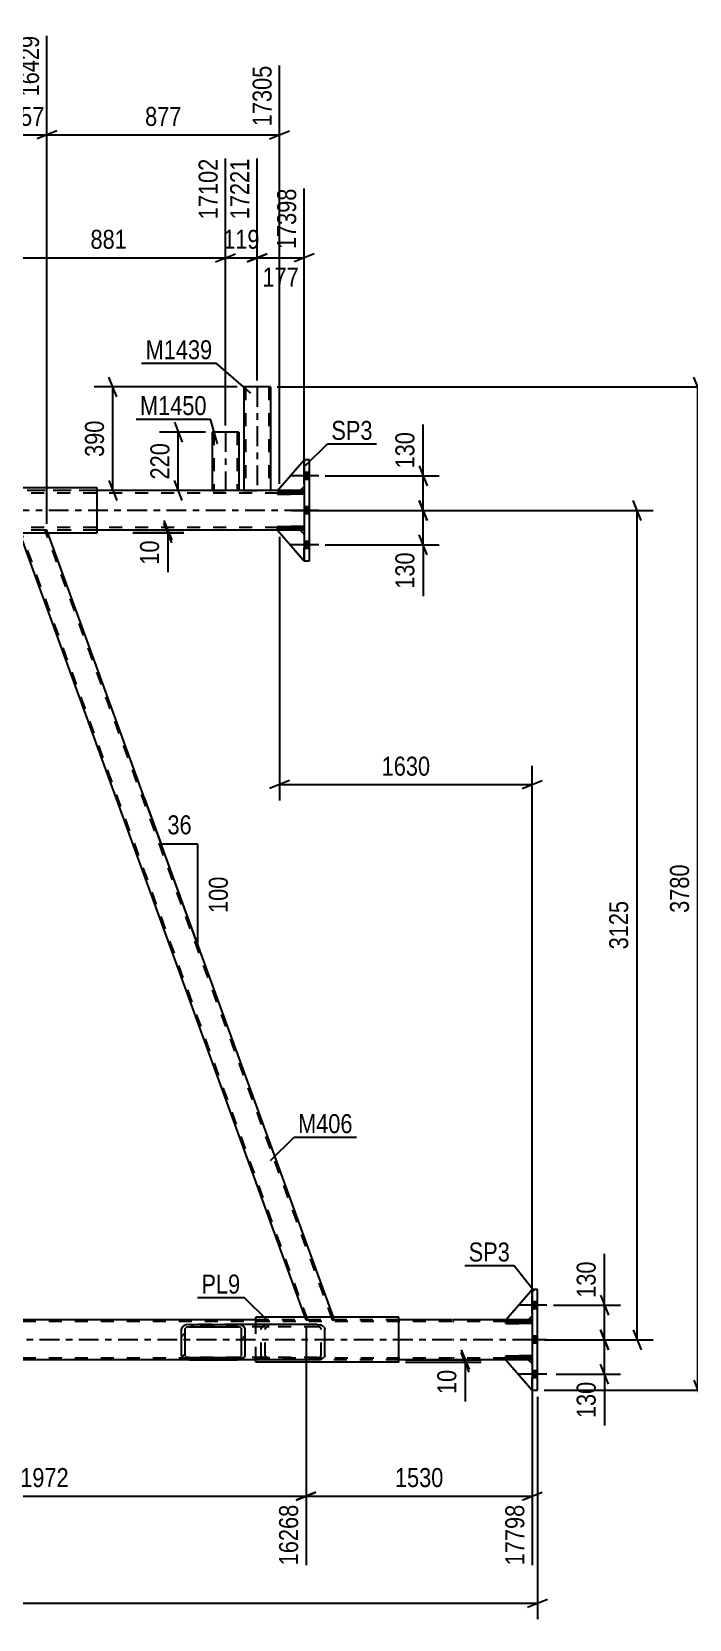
# Model space of a CAD drawing. Header units: millimetres. Extents: x -815 to 374, y -743 to 98.
# Drawn here: x -122.3 to -23.2, y -307.1 to -67.8 of the extents above; entities that cross this region are included whole.
import ezdxf

# ---------------------------------------------------------------- set-up
doc = ezdxf.new("R2010")
doc.units = ezdxf.units.MM
doc.linetypes.add('DXK_LINE_DOT2', pattern=[3.9198, 1.9599, -1.9599])
doc.linetypes.add('DXK_LINE_DOT3', pattern=[5.9187, 2.979, -0.9799, 0.9799, -0.9799])
doc.styles.add('Arial Narrow', font='ARIALN.TTF', dxfattribs={"height": 0.2})

# ---------------------------------------------------------------- blocks, each defined once
blk = doc.blocks.new('Part-232933173-7210 - 7159')
at = {"color": 7, "linetype": 'DXK_LINE_DOT2'}
for p, q in [((-46.87, -262.17), (-50.87, -262.17)), ((-50.87, -262.17), (-50.87, -262.49)), ((-50.87, -262.49), (-46.87, -262.49)), ((-47.47, -262.49), (-47.47, -262.17)), ((-46.87, -262.49), (-46.87, -262.17))]:
    blk.add_line(p, q, dxfattribs=at)
blk = doc.blocks.new('Part-232933173-7207 - 7159')
at = {"color": 2, "linetype": 'Continuous'}
for p, q in [((-50.87, -267.69), (-50.87, -267.37)), ((-50.87, -267.37), (-46.87, -267.37)), ((-46.87, -267.69), (-50.87, -267.69)), ((-46.87, -267.37), (-46.87, -267.69))]:
    blk.add_line(p, q, dxfattribs=at)
at = {"color": 7, "linetype": 'DXK_LINE_DOT2'}
blk.add_line((-47.47, -267.69), (-47.47, -267.37), dxfattribs=at)
blk = doc.blocks.new('Bolt-232933173-7173 - 7159')
at = {"linetype": 'Continuous'}
for points in [[(-46.07, -260.25), (-46.07, -259.21), (-46.87, -259.21), (-46.87, -260.25)], [(-46.07, -260.25), (-46.07, -259.21), (-46.87, -259.21), (-46.87, -260.25)], [(-46.07, -260.25), (-46.07, -259.21), (-46.87, -259.21), (-46.87, -260.25)], [(-46.07, -265.45), (-46.07, -264.41), (-46.87, -264.41), (-46.87, -265.45)], [(-46.07, -265.45), (-46.07, -264.41), (-46.87, -264.41), (-46.87, -265.45)], [(-46.07, -270.65), (-46.07, -269.61), (-46.87, -269.61), (-46.87, -270.65)], [(-46.07, -270.65), (-46.07, -269.61), (-46.87, -269.61), (-46.87, -270.65)], [(-46.07, -270.65), (-46.07, -269.61), (-46.87, -269.61), (-46.87, -270.65)]]:
    blk.add_hatch(color=1, dxfattribs=at).paths.add_polyline_path(points)
at = {"color": 1, "linetype": 'Continuous'}
for p, q in [((-44.67, -259.73), (-48.87, -259.73)), ((-44.67, -259.73), (-48.87, -259.73)), ((-44.67, -259.73), (-48.87, -259.73)), ((-46.07, -259.21), (-46.87, -259.21)), ((-46.07, -259.21), (-46.87, -259.21)), ((-46.07, -259.21), (-46.87, -259.21)), ((-46.07, -260.25), (-46.87, -260.25)), ((-46.07, -260.25), (-46.87, -260.25)), ((-46.07, -260.25), (-46.87, -260.25)), ((-44.67, -264.93), (-48.87, -264.93)), ((-44.67, -264.93), (-48.87, -264.93)), ((-46.07, -264.41), (-46.87, -264.41)), ((-46.07, -264.41), (-46.87, -264.41)), ((-46.07, -265.45), (-46.87, -265.45)), ((-46.07, -265.45), (-46.87, -265.45)), ((-44.67, -270.13), (-48.87, -270.13)), ((-44.67, -270.13), (-48.87, -270.13)), ((-44.67, -270.13), (-48.87, -270.13)), ((-46.07, -269.61), (-46.87, -269.61)), ((-46.07, -269.61), (-46.87, -269.61)), ((-46.07, -269.61), (-46.87, -269.61)), ((-46.07, -270.65), (-46.87, -270.65)), ((-46.07, -270.65), (-46.87, -270.65)), ((-46.07, -270.65), (-46.87, -270.65))]:
    blk.add_line(p, q, dxfattribs=at)
blk = doc.blocks.new('Bolt-232933173-7174 - 7159')
at = {"linetype": 'Continuous'}
for points in [[(-80.46, -135.25), (-80.46, -134.21), (-81.26, -134.21), (-81.26, -135.25)], [(-80.46, -135.25), (-80.46, -134.21), (-81.26, -134.21), (-81.26, -135.25)], [(-80.46, -135.25), (-80.46, -134.21), (-81.26, -134.21), (-81.26, -135.25)], [(-80.46, -140.45), (-80.46, -139.41), (-81.26, -139.41), (-81.26, -140.45)], [(-80.46, -140.45), (-80.46, -139.41), (-81.26, -139.41), (-81.26, -140.45)], [(-80.46, -145.65), (-80.46, -144.61), (-81.26, -144.61), (-81.26, -145.65)], [(-80.46, -145.65), (-80.46, -144.61), (-81.26, -144.61), (-81.26, -145.65)], [(-80.46, -145.65), (-80.46, -144.61), (-81.26, -144.61), (-81.26, -145.65)]]:
    blk.add_hatch(color=1, dxfattribs=at).paths.add_polyline_path(points)
at = {"color": 1, "linetype": 'Continuous'}
for p, q in [((-79.06, -134.73), (-83.26, -134.73)), ((-79.06, -134.73), (-83.26, -134.73)), ((-79.06, -134.73), (-83.26, -134.73)), ((-80.46, -134.21), (-81.26, -134.21)), ((-80.46, -134.21), (-81.26, -134.21)), ((-80.46, -134.21), (-81.26, -134.21)), ((-80.46, -135.25), (-81.26, -135.25)), ((-80.46, -135.25), (-81.26, -135.25)), ((-80.46, -135.25), (-81.26, -135.25)), ((-79.06, -139.93), (-83.26, -139.93)), ((-79.06, -139.93), (-83.26, -139.93)), ((-80.46, -139.41), (-81.26, -139.41)), ((-80.46, -139.41), (-81.26, -139.41)), ((-80.46, -140.45), (-81.26, -140.45)), ((-80.46, -140.45), (-81.26, -140.45)), ((-79.06, -145.13), (-83.26, -145.13)), ((-79.06, -145.13), (-83.26, -145.13)), ((-79.06, -145.13), (-83.26, -145.13)), ((-80.46, -144.61), (-81.26, -144.61)), ((-80.46, -144.61), (-81.26, -144.61)), ((-80.46, -144.61), (-81.26, -144.61)), ((-80.46, -145.65), (-81.26, -145.65)), ((-80.46, -145.65), (-81.26, -145.65)), ((-80.46, -145.65), (-81.26, -145.65))]:
    blk.add_line(p, q, dxfattribs=at)
blk = doc.blocks.new('Part-232933173-7247 - 7159')
at = {"color": 7, "linetype": 'DXK_LINE_DOT2'}
for p, q in [((-58.97, -262.17), (-731.67, -262.17)), ((-66.97, -261.93), (-88.52, -261.93)), ((-46.87, -262.17), (-58.87, -262.17)), ((-47.47, -261.93), (-50.87, -261.93)), ((-46.87, -261.93), (-46.87, -267.93)), ((-58.97, -267.69), (-731.67, -267.69)), ((-66.97, -267.93), (-88.52, -267.93)), ((-46.87, -267.69), (-58.87, -267.69)), ((-47.47, -267.93), (-50.87, -267.93))]:
    blk.add_line(p, q, dxfattribs=at)
at = {"color": 2, "linetype": 'Continuous'}
for p, q in [((-88.52, -261.93), (-152.11, -261.93)), ((-58.97, -261.93), (-66.97, -261.93)), ((-50.87, -261.93), (-58.87, -261.93)), ((-46.87, -261.93), (-47.47, -261.93)), ((-88.52, -267.93), (-152.11, -267.93)), ((-58.97, -267.93), (-66.97, -267.93)), ((-50.87, -267.93), (-58.87, -267.93)), ((-46.87, -267.93), (-47.47, -267.93))]:
    blk.add_line(p, q, dxfattribs=at)
at = {"color": 7, "linetype": 'DXK_LINE_DOT3'}
for p, q in [((-58.97, -264.93), (-731.67, -264.93)), ((-46.87, -264.93), (-58.87, -264.93))]:
    blk.add_line(p, q, dxfattribs=at)
blk = doc.blocks.new('Part-232933173-7195 - 7159')
at = {"color": 2, "linetype": 'Continuous'}
for p, q in [((-81.86, -142.93), (-85.26, -142.93)), ((-85.26, -142.93), (-81.26, -147.53)), ((-81.26, -143.53), (-81.86, -142.93))]:
    blk.add_line(p, q, dxfattribs=at)
at = {"color": 7, "linetype": 'DXK_LINE_DOT2'}
blk.add_line((-81.26, -147.53), (-81.26, -143.53), dxfattribs=at)
blk = doc.blocks.new('Part-232933173-7196 - 7159')
at = {"color": 7, "linetype": 'DXK_LINE_DOT2'}
for p, q in [((-81.86, -142.93), (-85.26, -142.93)), ((-85.26, -142.93), (-81.26, -147.53)), ((-81.26, -143.53), (-81.86, -142.93)), ((-81.26, -147.53), (-81.26, -143.53))]:
    blk.add_line(p, q, dxfattribs=at)
blk = doc.blocks.new('Part-232933173-7197 - 7159')
at = {"color": 2, "linetype": 'Continuous'}
for p, q in [((-85.26, -136.93), (-81.26, -132.33)), ((-81.26, -136.33), (-81.86, -136.93)), ((-81.86, -136.93), (-85.26, -136.93))]:
    blk.add_line(p, q, dxfattribs=at)
at = {"color": 7, "linetype": 'DXK_LINE_DOT2'}
blk.add_line((-81.26, -132.33), (-81.26, -136.33), dxfattribs=at)
blk = doc.blocks.new('Part-232933173-7198 - 7159')
at = {"color": 7, "linetype": 'DXK_LINE_DOT2'}
for p, q in [((-85.26, -136.93), (-81.26, -132.33)), ((-81.26, -132.33), (-81.26, -136.33)), ((-81.26, -136.33), (-81.86, -136.93)), ((-81.86, -136.93), (-85.26, -136.93))]:
    blk.add_line(p, q, dxfattribs=at)
blk = doc.blocks.new('Part-232933173-46761 - 7159')
at = {"color": 2, "linetype": 'Continuous'}
for p, q in [((-86.34, -121.33), (-90.34, -121.33)), ((-90.34, -121.33), (-90.34, -136.93)), ((-86.34, -121.33), (-86.34, -136.93))]:
    blk.add_line(p, q, dxfattribs=at)
at = {"color": 7, "linetype": 'DXK_LINE_DOT2'}
for p, q in [((-90.1, -121.33), (-90.1, -136.93)), ((-90.1, -121.33), (-90.08, -121.33)), ((-90.08, -121.33), (-90.04, -121.33)), ((-90.04, -121.33), (-90.03, -121.33)), ((-86.58, -121.33), (-86.58, -136.93)), ((-90.34, -136.93), (-90.34, -136.93)), ((-90.34, -136.93), (-86.34, -136.93)), ((-86.34, -136.93), (-86.34, -136.93)), ((-86.34, -136.93), (-86.34, -136.93))]:
    blk.add_line(p, q, dxfattribs=at)
at = {"color": 7, "linetype": 'DXK_LINE_DOT3'}
blk.add_line((-88.34, -121.33), (-88.34, -136.93), dxfattribs=at)
blk = doc.blocks.new('Part-232933173-7199 - 7159')
at = {"color": 2, "linetype": 'Continuous'}
for p, q in [((-85.26, -142.69), (-85.26, -142.37)), ((-85.26, -142.37), (-81.26, -142.37)), ((-81.26, -142.69), (-85.26, -142.69)), ((-81.26, -142.37), (-81.26, -142.69))]:
    blk.add_line(p, q, dxfattribs=at)
at = {"color": 7, "linetype": 'DXK_LINE_DOT2'}
blk.add_line((-81.86, -142.69), (-81.86, -142.37), dxfattribs=at)
blk = doc.blocks.new('Part-232933173-7200 - 7159')
at = {"color": 2, "linetype": 'Continuous'}
for p, q in [((-85.26, -137.49), (-85.26, -137.17)), ((-85.26, -137.17), (-81.26, -137.17)), ((-81.26, -137.49), (-85.26, -137.49)), ((-81.26, -137.17), (-81.26, -137.49))]:
    blk.add_line(p, q, dxfattribs=at)
at = {"color": 7, "linetype": 'DXK_LINE_DOT2'}
blk.add_line((-81.86, -137.49), (-81.86, -137.17), dxfattribs=at)
blk = doc.blocks.new('Part-232933173-7201 - 7159')
at = {"color": 7, "linetype": 'DXK_LINE_DOT2'}
for p, q in [((-81.26, -142.37), (-85.26, -142.37)), ((-85.26, -142.37), (-85.26, -142.69)), ((-85.26, -142.69), (-81.26, -142.69)), ((-81.86, -142.37), (-81.86, -142.69)), ((-81.26, -142.69), (-81.26, -142.37))]:
    blk.add_line(p, q, dxfattribs=at)
blk = doc.blocks.new('Part-232933173-7202 - 7159')
at = {"color": 7, "linetype": 'DXK_LINE_DOT2'}
for p, q in [((-81.26, -137.17), (-85.26, -137.17)), ((-85.26, -137.17), (-85.26, -137.49)), ((-85.26, -137.49), (-81.26, -137.49)), ((-81.86, -137.17), (-81.86, -137.49)), ((-81.26, -137.49), (-81.26, -137.17))]:
    blk.add_line(p, q, dxfattribs=at)
blk = doc.blocks.new('Part-232933173-7203 - 7159')
at = {"color": 2, "linetype": 'Continuous'}
for p, q in [((-47.47, -267.93), (-50.87, -267.93)), ((-50.87, -267.93), (-46.87, -272.53)), ((-46.87, -268.53), (-47.47, -267.93))]:
    blk.add_line(p, q, dxfattribs=at)
at = {"color": 7, "linetype": 'DXK_LINE_DOT2'}
blk.add_line((-46.87, -272.53), (-46.87, -268.53), dxfattribs=at)
blk = doc.blocks.new('Part-232933173-7204 - 7159')
at = {"color": 7, "linetype": 'DXK_LINE_DOT2'}
for p, q in [((-47.47, -267.93), (-50.87, -267.93)), ((-50.87, -267.93), (-46.87, -272.53)), ((-46.87, -268.53), (-47.47, -267.93)), ((-46.87, -272.53), (-46.87, -268.53))]:
    blk.add_line(p, q, dxfattribs=at)
blk = doc.blocks.new('Part-232933173-7205 - 7159')
at = {"color": 2, "linetype": 'Continuous'}
for p, q in [((-50.87, -261.93), (-46.87, -257.33)), ((-47.47, -261.93), (-50.87, -261.93)), ((-46.87, -261.33), (-47.47, -261.93))]:
    blk.add_line(p, q, dxfattribs=at)
at = {"color": 7, "linetype": 'DXK_LINE_DOT2'}
blk.add_line((-46.87, -257.33), (-46.87, -261.33), dxfattribs=at)
blk = doc.blocks.new('Part-232933173-7206 - 7159')
at = {"color": 7, "linetype": 'DXK_LINE_DOT2'}
for p, q in [((-50.87, -261.93), (-46.87, -257.33)), ((-46.87, -257.33), (-46.87, -261.33)), ((-47.47, -261.93), (-50.87, -261.93)), ((-46.87, -261.33), (-47.47, -261.93))]:
    blk.add_line(p, q, dxfattribs=at)
blk = doc.blocks.new('Part-232933173-7208 - 7159')
at = {"color": 2, "linetype": 'Continuous'}
for p, q in [((-50.87, -262.49), (-50.87, -262.17)), ((-50.87, -262.17), (-46.87, -262.17)), ((-46.87, -262.49), (-50.87, -262.49)), ((-46.87, -262.17), (-46.87, -262.49))]:
    blk.add_line(p, q, dxfattribs=at)
at = {"color": 7, "linetype": 'DXK_LINE_DOT2'}
blk.add_line((-47.47, -262.49), (-47.47, -262.17), dxfattribs=at)
blk = doc.blocks.new('Part-232933173-7209 - 7159')
at = {"color": 7, "linetype": 'DXK_LINE_DOT2'}
for p, q in [((-46.87, -267.37), (-50.87, -267.37)), ((-50.87, -267.37), (-50.87, -267.69)), ((-50.87, -267.69), (-46.87, -267.69)), ((-47.47, -267.69), (-47.47, -267.37)), ((-46.87, -267.69), (-46.87, -267.37))]:
    blk.add_line(p, q, dxfattribs=at)
blk = doc.blocks.new('Part-232933173-7298 - 7159')
at = {"color": 2, "linetype": 'Continuous'}
for p, q in [((-66.97, -261.53), (-88.52, -261.53)), ((-88.52, -262.65), (-88.52, -261.53)), ((-66.97, -268.33), (-66.97, -261.53)), ((-88.52, -268.33), (-88.52, -267.93)), ((-66.97, -268.33), (-88.52, -268.33))]:
    blk.add_line(p, q, dxfattribs=at)
at = {"color": 7, "linetype": 'DXK_LINE_DOT2'}
for p, q in [((-88.52, -262.7), (-88.52, -262.65)), ((-88.52, -267.93), (-88.52, -262.7))]:
    blk.add_line(p, q, dxfattribs=at)
blk = doc.blocks.new('Part-232933173-7314 - 7159')
at = {"color": 2, "linetype": 'Continuous'}
for p, q in [((-134.01, -136.53), (-134.01, -136.93)), ((-112.47, -136.53), (-134.01, -136.53)), ((-112.47, -143.33), (-112.47, -136.53)), ((-134.01, -142.21), (-134.01, -143.33)), ((-134.01, -143.33), (-112.47, -143.33))]:
    blk.add_line(p, q, dxfattribs=at)
at = {"color": 7, "linetype": 'DXK_LINE_DOT2'}
blk.add_line((-134.01, -136.93), (-134.01, -142.21), dxfattribs=at)
blk = doc.blocks.new('Part-232933173-7343 - 7159')
at = {"color": 2, "linetype": 'Continuous'}
for p, q in [((-46.07, -257.33), (-46.87, -257.33)), ((-46.87, -257.33), (-46.87, -272.53)), ((-46.07, -272.53), (-46.07, -257.33)), ((-46.87, -272.53), (-46.07, -272.53))]:
    blk.add_line(p, q, dxfattribs=at)
blk = doc.blocks.new('Part-232933173-7348 - 7159')
at = {"color": 2, "linetype": 'Continuous'}
for p, q in [((-80.46, -132.33), (-81.26, -132.33)), ((-81.26, -132.33), (-81.26, -147.53)), ((-80.46, -147.53), (-80.46, -132.33)), ((-81.26, -147.53), (-80.46, -147.53))]:
    blk.add_line(p, q, dxfattribs=at)
blk = doc.blocks.new('Part-232933173-7353 - 7159')
at = {"color": 7, "linetype": 'DXK_LINE_DOT2'}
for p, q in [((-81.26, -137.33), (-741.87, -137.33)), ((-81.86, -136.93), (-654.89, -136.93)), ((-112.47, -136.93), (-144.08, -136.93)), ((-81.26, -136.93), (-81.26, -142.93)), ((-81.26, -142.53), (-741.87, -142.53)), ((-81.26, -142.93), (-729.95, -142.93)), ((-112.47, -142.93), (-134.01, -142.93)), ((-81.86, -142.93), (-85.26, -142.93))]:
    blk.add_line(p, q, dxfattribs=at)
at = {"color": 2, "linetype": 'Continuous'}
for p, q in [((-85.26, -136.93), (-112.47, -136.93)), ((-81.26, -136.93), (-81.86, -136.93)), ((-85.26, -142.93), (-112.47, -142.93)), ((-81.26, -142.93), (-81.86, -142.93))]:
    blk.add_line(p, q, dxfattribs=at)
at = {"color": 7, "linetype": 'DXK_LINE_DOT3'}
blk.add_line((-81.26, -139.93), (-741.87, -139.93), dxfattribs=at)
blk = doc.blocks.new('Part-232933173-7462 - 7159')
at = {"linetype": 'Continuous'}
h = blk.add_hatch(dxfattribs=at)
h.set_pattern_fill('', scale=0.7, style=0, pattern_type=0)
h.set_pattern_definition([(45, (-99.6587, -267.536), (-1.57154, 1.57154), [])])
h.paths.add_polyline_path([(-99.75, -267.29), (-99.66, -267.54), (-99.41, -267.74), (-99.03, -267.88), (-98.58, -267.93), (-91.3, -267.93), (-90.86, -267.88), (-90.48, -267.74), (-90.23, -267.54), (-90.14, -267.29), (-90.14, -263.29), (-90.23, -263.05), (-90.48, -262.84), (-90.86, -262.7), (-91.3, -262.65), (-98.58, -262.65), (-99.03, -262.7), (-99.41, -262.84), (-99.66, -263.05), (-99.75, -263.29)])
h.paths.add_polyline_path([(-99.12, -263.17), (-98.99, -263.06), (-98.81, -263), (-98.58, -262.97), (-91.3, -262.97), (-91.08, -263), (-90.89, -263.06), (-90.77, -263.17), (-90.72, -263.29), (-90.72, -267.29), (-90.77, -267.41), (-90.89, -267.52), (-91.08, -267.59), (-91.3, -267.61), (-98.58, -267.61), (-98.81, -267.59), (-98.99, -267.52), (-99.12, -267.41), (-99.17, -267.29), (-99.17, -263.29)])
at = {"color": 2, "linetype": 'Continuous'}
for p, q in [((-99.66, -263.05), (-99.75, -263.29)), ((-99.17, -263.29), (-99.12, -263.17)), ((-98.58, -262.65), (-99.03, -262.7)), ((-98.81, -263), (-98.58, -262.97)), ((-98.58, -262.65), (-91.3, -262.65)), ((-98.58, -262.97), (-91.3, -262.97)), ((-79.27, -262.65), (-91.3, -262.65)), ((-90.86, -262.7), (-91.3, -262.65)), ((-91.3, -262.97), (-91.08, -263)), ((-90.77, -263.17), (-90.72, -263.29)), ((-90.14, -263.29), (-90.23, -263.05)), ((-79.27, -262.65), (-78.83, -262.7)), ((-78.2, -263.05), (-78.11, -263.29)), ((-99.75, -267.29), (-99.75, -263.29)), ((-99.17, -267.29), (-99.17, -263.29)), ((-90.72, -267.29), (-90.72, -263.29)), ((-90.14, -267.29), (-90.14, -263.29)), ((-78.11, -267.29), (-78.11, -263.29)), ((-99.75, -267.29), (-99.66, -267.54)), ((-99.12, -267.41), (-99.17, -267.29)), ((-99.03, -267.88), (-98.58, -267.93)), ((-98.58, -267.61), (-98.81, -267.59)), ((-98.58, -267.61), (-91.3, -267.61)), ((-98.58, -267.93), (-91.3, -267.93)), ((-91.08, -267.59), (-91.3, -267.61)), ((-91.3, -267.93), (-90.86, -267.88)), ((-79.27, -267.93), (-91.3, -267.93)), ((-90.72, -267.29), (-90.77, -267.41)), ((-90.23, -267.54), (-90.14, -267.29)), ((-78.83, -267.88), (-79.27, -267.93)), ((-78.11, -267.29), (-78.2, -267.54))]:
    blk.add_line(p, q, dxfattribs=at)
at = {"color": 7, "linetype": 'DXK_LINE_DOT2'}
for p, q in [((-91.3, -262.65), (-98.58, -262.65)), ((-79.27, -262.97), (-98.58, -262.97)), ((-87.72, -263.29), (-87.63, -263.05)), ((-87.09, -263.17), (-87.14, -263.29)), ((-87, -262.7), (-86.55, -262.65)), ((-86.55, -262.97), (-86.78, -263)), ((-79.05, -263), (-79.27, -262.97)), ((-78.69, -263.29), (-78.74, -263.17)), ((-87.72, -267.29), (-87.72, -263.29)), ((-87.14, -267.29), (-87.14, -263.29)), ((-78.69, -267.29), (-78.69, -263.29)), ((-79.27, -267.61), (-98.58, -267.61)), ((-91.3, -267.93), (-98.58, -267.93)), ((-87.63, -267.54), (-87.72, -267.29)), ((-87.14, -267.29), (-87.09, -267.41)), ((-86.55, -267.93), (-87, -267.88)), ((-86.78, -267.59), (-86.55, -267.61)), ((-79.27, -267.61), (-79.05, -267.59)), ((-78.74, -267.41), (-78.69, -267.29))]:
    blk.add_line(p, q, dxfattribs=at)
at = {"color": 2, "linetype": 'Continuous'}
for centre, radius, start, end in [((-98.85, -263.77), 1.09, 99.5182, 138.0638), ((-98.72, -263.53), 0.545, 99.5182, 138.0638), ((-91.17, -263.53), 0.545, 41.9363, 80.4819), ((-91.04, -263.77), 1.09, 41.9363, 80.4819), ((-79.01, -263.77), 1.09, 41.9363, 80.4819), ((-98.85, -266.81), 1.09, 221.9363, 260.4819), ((-98.72, -267.05), 0.545, 221.9363, 260.4819), ((-91.17, -267.05), 0.545, 279.5182, 318.0638), ((-91.04, -266.81), 1.09, 279.5182, 318.0638), ((-79.01, -266.81), 1.09, 279.5182, 318.0638)]:
    blk.add_arc(centre, radius, start, end, dxfattribs=at)
at = {"color": 7, "linetype": 'DXK_LINE_DOT2'}
for centre, radius, start, end in [((-86.82, -263.77), 1.09, 99.5182, 138.0638), ((-86.69, -263.53), 0.545, 99.5182, 138.0638), ((-79.14, -263.53), 0.545, 41.9363, 80.4819), ((-86.82, -266.81), 1.09, 221.9363, 260.4819), ((-86.69, -267.05), 0.545, 221.9363, 260.4819), ((-79.14, -267.05), 0.545, 279.5182, 318.0638)]:
    blk.add_arc(centre, radius, start, end, dxfattribs=at)
blk = doc.blocks.new('Part-232933173-7498 - 7159')
at = {"color": 7, "linetype": 'DXK_LINE_DOT2'}
for p, q in [((-120.02, -142.93), (-124.28, -142.93)), ((-123.11, -146.14), (-124.28, -142.93)), ((-80.71, -261.93), (-124.02, -142.93)), ((-76.96, -261.93), (-120.28, -142.93)), ((-119.88, -143.33), (-120.02, -142.93)), ((-80.97, -261.93), (-81.11, -261.53)), ((-80.97, -261.93), (-76.71, -261.93)), ((-76.71, -261.93), (-76.85, -261.53))]:
    blk.add_line(p, q, dxfattribs=at)
at = {"color": 2, "linetype": 'Continuous'}
for p, q in [((-76.85, -261.53), (-119.88, -143.33)), ((-81.11, -261.53), (-123.11, -146.14))]:
    blk.add_line(p, q, dxfattribs=at)
blk = doc.blocks.new('Part-232933173-46848 - 7159')
at = {"color": 2, "linetype": 'Continuous'}
for p, q in [((-91.1, -128.13), (-95.1, -128.13)), ((-95.1, -128.13), (-95.1, -136.93)), ((-91.1, -128.13), (-91.1, -136.93))]:
    blk.add_line(p, q, dxfattribs=at)
at = {"color": 7, "linetype": 'DXK_LINE_DOT2'}
for p, q in [((-94.86, -128.13), (-94.86, -136.94)), ((-94.86, -128.13), (-94.84, -128.13)), ((-94.84, -128.13), (-94.8, -128.13)), ((-94.8, -128.13), (-94.79, -128.13)), ((-91.34, -128.13), (-91.34, -136.94)), ((-95.1, -136.93), (-95.1, -136.94)), ((-95.1, -136.94), (-91.1, -136.94)), ((-91.1, -136.94), (-91.1, -136.93)), ((-91.1, -136.93), (-91.1, -136.94))]:
    blk.add_line(p, q, dxfattribs=at)
at = {"color": 7, "linetype": 'DXK_LINE_DOT3'}
blk.add_line((-93.1, -128.13), (-93.1, -136.94), dxfattribs=at)
blk = doc.blocks.new('StraightDimension-232933173-57599 - 7159')
at = {"color": 7, "linetype": 'Continuous'}
for p, q in [((-63.89, -138.43), (-62.69, -141.43)), ((-83.16, -139.93), (-60.89, -139.93)), ((-63.29, -145.13), (-63.29, -139.93)), ((-78.06, -145.13), (-60.89, -145.13)), ((-62.69, -146.63), (-63.89, -143.63))]:
    blk.add_line(p, q, dxfattribs=at)
at = {"color": 0}
blk.add_wipeout([(-64.04, -145.66), (-68.24, -145.66), (-68.24, -152.34), (-64.04, -152.34)], dxfattribs=at)
at = {"color": 7, "linetype": 'Continuous'}
blk.add_line((-63.29, -145.13), (-63.29, -152.87), dxfattribs=at)
blk.add_line((-63.29, -145.13), (-63.29, -152.87), dxfattribs=at)
at = {"color": 3, "style": 'Arial Narrow'}
blk.add_text('130', height=2.863, rotation=90.0002, dxfattribs=at).set_placement((-64.64, -151.74))
blk = doc.blocks.new('StraightDimension-232933173-22107 - 7159')
at = {"color": 7, "linetype": 'Continuous'}
for p, q in [((-159.83, -262.93), (-159.83, -298.92)), ((-80.97, -262.93), (-80.97, -298.92)), ((-158.33, -287.88), (-161.33, -289.08)), ((-159.83, -288.48), (-80.97, -288.48)), ((-82.47, -289.08), (-79.47, -287.88))]:
    blk.add_line(p, q, dxfattribs=at)
at = {"color": 0}
blk.add_wipeout([(-116.14, -287.73), (-116.14, -283.53), (-124.65, -283.53), (-124.65, -287.73)], dxfattribs=at)
at = {"color": 0, "linetype": 'Continuous'}
blk.add_wipeout([(-81.57, -289.18), (-85.77, -289.18), (-85.77, -299.52), (-81.57, -299.52)], dxfattribs=at)
at = {"color": 3, "style": 'Arial Narrow'}
blk.add_text('1972', height=2.863, dxfattribs=at).set_placement((-124.05, -287.13))
at = {"color": 3, "linetype": 'Continuous', "style": 'Arial Narrow'}
blk.add_text('16268', height=2.863, rotation=90.0002, dxfattribs=at).set_placement((-82.17, -298.92))
blk = doc.blocks.new('StraightDimension-232933173-57636 - 7159')
at = {"color": 7, "linetype": 'Continuous'}
for p, q in [((-93.1, -127.13), (-93.1, -86.91)), ((-88.34, -120.33), (-88.34, -86.91)), ((-94.6, -102.45), (-91.6, -101.25)), ((-93.1, -101.85), (-88.34, -101.85)), ((-86.84, -101.25), (-89.84, -102.45))]:
    blk.add_line(p, q, dxfattribs=at)
at = {"color": 0}
blk.add_wipeout([(-87.38, -101.1), (-87.38, -96.9), (-94.06, -96.9), (-94.06, -101.1)], dxfattribs=at)
at = {"color": 0, "linetype": 'Continuous'}
blk.add_wipeout([(-88.94, -86.31), (-93.14, -86.31), (-93.14, -96.65), (-88.94, -96.65)], dxfattribs=at)
at = {"color": 3, "linetype": 'Continuous', "style": 'Arial Narrow'}
blk.add_text('17221', height=2.863, rotation=90.0002, dxfattribs=at).set_placement((-89.54, -96.05))
at = {"color": 3, "style": 'Arial Narrow'}
blk.add_text('119', height=2.863, dxfattribs=at).set_placement((-93.46, -100.5))
blk = doc.blocks.new('StraightDimension-232933173-57637 - 7159')
at = {"color": 7, "linetype": 'Continuous'}
for p, q in [((-128.34, -121.29), (-128.34, -86.91)), ((-93.1, -127.13), (-93.1, -86.91)), ((-126.84, -101.25), (-129.84, -102.45)), ((-128.34, -101.85), (-93.1, -101.85)), ((-94.6, -102.45), (-91.6, -101.25))]:
    blk.add_line(p, q, dxfattribs=at)
at = {"color": 0, "linetype": 'Continuous'}
blk.add_wipeout([(-93.7, -86.31), (-97.9, -86.31), (-97.9, -96.65), (-93.7, -96.65)], dxfattribs=at)
at = {"color": 0}
blk.add_wipeout([(-107.38, -101.1), (-107.38, -96.9), (-114.06, -96.9), (-114.06, -101.1)], dxfattribs=at)
at = {"color": 3, "linetype": 'Continuous', "style": 'Arial Narrow'}
blk.add_text('17102', height=2.863, rotation=90.0002, dxfattribs=at).set_placement((-94.3, -96.05))
at = {"color": 3, "style": 'Arial Narrow'}
blk.add_text('881', height=2.863, dxfattribs=at).set_placement((-113.46, -100.5))
blk = doc.blocks.new('StraightDimension-232933173-22106 - 7159')
at = {"color": 7, "linetype": 'Continuous'}
for p, q in [((-80.97, -262.93), (-80.97, -298.92)), ((-46.87, -268.93), (-46.87, -298.92)), ((-79.47, -287.88), (-82.47, -289.08)), ((-80.97, -288.48), (-46.87, -288.48)), ((-48.37, -289.08), (-45.37, -287.88))]:
    blk.add_line(p, q, dxfattribs=at)
at = {"color": 0}
blk.add_wipeout([(-59.66, -287.73), (-59.66, -283.53), (-68.17, -283.53), (-68.17, -287.73)], dxfattribs=at)
at = {"color": 0, "linetype": 'Continuous'}
blk.add_wipeout([(-47.47, -289.18), (-51.67, -289.18), (-51.67, -299.52), (-47.47, -299.52)], dxfattribs=at)
at = {"color": 3, "style": 'Arial Narrow'}
blk.add_text('1530', height=2.863, dxfattribs=at).set_placement((-67.57, -287.13))
at = {"color": 3, "linetype": 'Continuous', "style": 'Arial Narrow'}
blk.add_text('17798', height=2.863, rotation=90.0002, dxfattribs=at).set_placement((-48.07, -298.92))
blk = doc.blocks.new('StraightDimension-232933173-37568 - 7159')
at = {"color": 7, "linetype": 'Continuous'}
for p, q in [((-120.02, -141.93), (-120.02, -68.39)), ((-126.29, -141.93), (-126.29, -72.89)), ((-127.79, -83.93), (-124.79, -82.73)), ((-126.29, -83.33), (-120.02, -83.33)), ((-118.52, -82.73), (-121.52, -83.93))]:
    blk.add_line(p, q, dxfattribs=at)
at = {"color": 0}
blk.add_wipeout([(-119.81, -82.58), (-119.81, -78.38), (-126.5, -78.38), (-126.5, -82.58)], dxfattribs=at)
at = {"color": 0, "linetype": 'Continuous'}
blk.add_wipeout([(-120.62, -67.79), (-124.82, -67.79), (-124.82, -78.13), (-120.62, -78.13)], dxfattribs=at)
at = {"color": 3, "linetype": 'Continuous', "style": 'Arial Narrow'}
blk.add_text('16429', height=2.863, rotation=90.0002, dxfattribs=at).set_placement((-121.22, -77.53))
at = {"color": 3, "style": 'Arial Narrow'}
blk.add_text('157', height=2.863, dxfattribs=at).set_placement((-125.9, -81.98))
blk = doc.blocks.new('StraightDimension-232933173-59378 - 7159')
at = {"color": 7, "linetype": 'Continuous'}
for p, q in [((-91.34, -121.33), (-112.93, -121.33)), ((-109.48, -122.83), (-110.68, -119.83)), ((-110.08, -136.93), (-110.08, -121.33)), ((-110.68, -135.43), (-109.48, -138.43)), ((-87.34, -136.93), (-112.93, -136.93))]:
    blk.add_line(p, q, dxfattribs=at)
at = {"color": 0}
blk.add_wipeout([(-110.83, -125.79), (-115.03, -125.79), (-115.03, -132.47), (-110.83, -132.47)], dxfattribs=at)
at = {"color": 3, "style": 'Arial Narrow'}
blk.add_text('390', height=2.863, rotation=90.0002, dxfattribs=at).set_placement((-111.43, -131.87))
blk = doc.blocks.new('StraightDimension-232933173-59358 - 7159')
at = {"color": 7, "linetype": 'Continuous'}
for p, q in [((-100.82, -126.63), (-99.62, -129.63)), ((-96.1, -128.13), (-103.07, -128.13)), ((-100.22, -136.93), (-100.22, -128.13)), ((-99.62, -138.43), (-100.82, -135.43)), ((-95.86, -136.93), (-103.07, -136.93))]:
    blk.add_line(p, q, dxfattribs=at)
at = {"color": 0}
blk.add_wipeout([(-100.97, -129.19), (-105.17, -129.19), (-105.17, -135.87), (-100.97, -135.87)], dxfattribs=at)
at = {"color": 3, "style": 'Arial Narrow'}
blk.add_text('220', height=2.863, rotation=90.0002, dxfattribs=at).set_placement((-101.57, -135.27))
blk = doc.blocks.new('StraightDimension-232933173-8389 - 7159')
at = {"color": 7, "linetype": 'Continuous'}
for p, q in [((-30.46, -141.43), (-31.66, -138.43)), ((-83.16, -139.93), (-28.66, -139.93)), ((-31.06, -264.93), (-31.06, -139.93)), ((-45.07, -264.93), (-28.66, -264.93)), ((-31.66, -263.43), (-30.46, -266.43))]:
    blk.add_line(p, q, dxfattribs=at)
at = {"color": 0}
blk.add_wipeout([(-31.81, -198.18), (-36.01, -198.18), (-36.01, -206.69), (-31.81, -206.69)], dxfattribs=at)
at = {"color": 3, "style": 'Arial Narrow'}
blk.add_text('3125', height=2.863, rotation=90.0002, dxfattribs=at).set_placement((-32.41, -206.09))
blk = doc.blocks.new('StraightDimension-232933173-7860 - 7159')
at = {"color": 7, "linetype": 'Continuous'}
for p, q in [((-46.07, -273.53), (-46.07, -307.05)), ((-775.39, -304.65), (-46.07, -304.65)), ((-47.57, -305.25), (-44.57, -304.05))]:
    blk.add_line(p, q, dxfattribs=at)
blk = doc.blocks.new('StraightDimension-232933173-57635 - 7159')
at = {"color": 7, "linetype": 'Continuous'}
for p, q in [((-88.34, -120.33), (-88.34, -86.91)), ((-81.26, -135.93), (-81.26, -91.41)), ((-89.84, -102.45), (-86.84, -101.25)), ((-88.34, -101.85), (-81.26, -101.85)), ((-79.76, -101.25), (-82.76, -102.45))]:
    blk.add_line(p, q, dxfattribs=at)
at = {"color": 0, "linetype": 'Continuous'}
blk.add_wipeout([(-81.86, -90.81), (-86.06, -90.81), (-86.06, -101.15), (-81.86, -101.15)], dxfattribs=at)
at = {"color": 0}
blk.add_wipeout([(-81.46, -106.8), (-81.46, -102.6), (-88.14, -102.6), (-88.14, -106.8)], dxfattribs=at)
at = {"color": 3, "linetype": 'Continuous', "style": 'Arial Narrow'}
blk.add_text('17398', height=2.863, rotation=90.0002, dxfattribs=at).set_placement((-82.46, -100.55))
at = {"color": 3, "style": 'Arial Narrow'}
blk.add_text('177', height=2.863, dxfattribs=at).set_placement((-87.54, -106.2))
blk = doc.blocks.new('StraightDimension-232933173-38589 - 7159')
at = {"color": 7, "linetype": 'Continuous'}
for p, q in [((-107.1, -142.93), (-99.38, -142.93)), ((-107.1, -143.33), (-99.38, -143.33)), ((-102.38, -141.43), (-101.18, -144.43)), ((-101.18, -144.83), (-102.38, -141.83)), ((-101.78, -143.33), (-101.78, -142.93))]:
    blk.add_line(p, q, dxfattribs=at)
at = {"color": 0}
blk.add_wipeout([(-102.53, -143.86), (-106.73, -143.86), (-106.73, -148.71), (-102.53, -148.71)], dxfattribs=at)
at = {"color": 7, "linetype": 'Continuous'}
blk.add_line((-101.78, -143.33), (-101.78, -149.24), dxfattribs=at)
blk.add_line((-101.78, -143.33), (-101.78, -149.24), dxfattribs=at)
at = {"color": 3, "style": 'Arial Narrow'}
blk.add_text('10', height=2.863, rotation=90.0002, dxfattribs=at).set_placement((-103.13, -148.11))
blk = doc.blocks.new('StraightDimension-232933173-58793 - 7159')
at = {"color": 7, "linetype": 'Continuous'}
for p, q in [((-65.97, -267.93), (-54.57, -267.93)), ((-57.57, -266.43), (-56.37, -269.43)), ((-56.37, -269.83), (-57.57, -266.83)), ((-56.97, -268.33), (-56.97, -267.93)), ((-65.97, -268.33), (-54.57, -268.33))]:
    blk.add_line(p, q, dxfattribs=at)
at = {"color": 0}
blk.add_wipeout([(-57.72, -268.86), (-61.92, -268.86), (-61.92, -273.71), (-57.72, -273.71)], dxfattribs=at)
at = {"color": 7, "linetype": 'Continuous'}
blk.add_line((-56.97, -268.33), (-56.97, -274.24), dxfattribs=at)
blk.add_line((-56.97, -268.33), (-56.97, -274.24), dxfattribs=at)
at = {"color": 3, "style": 'Arial Narrow'}
blk.add_text('10', height=2.863, rotation=90.0002, dxfattribs=at).set_placement((-58.32, -273.11))
blk = doc.blocks.new('StraightDimension-232933173-58843 - 7159')
at = {"color": 7, "linetype": 'Continuous'}
for p, q in [((-36.56, -258.23), (-35.36, -261.23)), ((-43.67, -259.73), (-33.56, -259.73)), ((-35.96, -264.93), (-35.96, -259.73)), ((-45.07, -264.93), (-33.56, -264.93)), ((-35.36, -266.43), (-36.56, -263.43))]:
    blk.add_line(p, q, dxfattribs=at)
at = {"color": 0}
blk.add_wipeout([(-36.71, -252.52), (-40.91, -252.52), (-40.91, -259.21), (-36.71, -259.21)], dxfattribs=at)
at = {"color": 7, "linetype": 'Continuous'}
blk.add_line((-35.96, -259.73), (-35.96, -252), dxfattribs=at)
blk.add_line((-35.96, -259.73), (-35.96, -252), dxfattribs=at)
at = {"color": 3, "style": 'Arial Narrow'}
blk.add_text('130', height=2.863, rotation=90.0002, dxfattribs=at).set_placement((-37.31, -258.61))
blk = doc.blocks.new('AngleDimension-232933173-20885 - 7159')
at = {"color": 7, "linetype": 'Continuous'}
for p, q in [((-105.32, -183.33), (-102.8, -190.25)), ((-97.26, -190.25), (-102.8, -190.25)), ((-97.26, -205.47), (-102.8, -190.25)), ((-97.26, -205.47), (-97.26, -190.25))]:
    blk.add_line(p, q, dxfattribs=at)
at = {"color": 0}
for points in [[(-97.6, -189.35), (-97.6, -185.15), (-102.46, -185.15), (-102.46, -189.35)], [(-92.16, -194.52), (-96.36, -194.52), (-96.36, -201.2), (-92.16, -201.2)]]:
    blk.add_wipeout(points, dxfattribs=at)
at = {"color": 3, "style": 'Arial Narrow'}
blk.add_text('36', height=2.863, dxfattribs=at).set_placement((-101.86, -188.75))
blk.add_text('100', height=2.863, rotation=90.0002, dxfattribs=at).set_placement((-92.76, -200.6))
blk = doc.blocks.new('StraightDimension-232933173-37567 - 7159')
at = {"color": 7, "linetype": 'Continuous'}
for p, q in [((-120.02, -141.93), (-120.02, -68.39)), ((-84.96, -135.93), (-84.96, -72.89)), ((-118.52, -82.73), (-121.52, -83.93)), ((-120.02, -83.33), (-84.96, -83.33)), ((-86.46, -83.93), (-83.46, -82.73))]:
    blk.add_line(p, q, dxfattribs=at)
at = {"color": 0, "linetype": 'Continuous'}
blk.add_wipeout([(-85.56, -72.29), (-89.76, -72.29), (-89.76, -82.63), (-85.56, -82.63)], dxfattribs=at)
at = {"color": 0}
blk.add_wipeout([(-99.15, -82.58), (-99.15, -78.38), (-105.83, -78.38), (-105.83, -82.58)], dxfattribs=at)
at = {"color": 3, "linetype": 'Continuous', "style": 'Arial Narrow'}
blk.add_text('17305', height=2.863, rotation=90.0002, dxfattribs=at).set_placement((-86.16, -82.03))
at = {"color": 3, "style": 'Arial Narrow'}
blk.add_text('877', height=2.863, dxfattribs=at).set_placement((-105.23, -81.98))
blk = doc.blocks.new('StraightDimension-232933173-58844 - 7159')
at = {"color": 7, "linetype": 'Continuous'}
for p, q in [((-45.07, -264.93), (-33.56, -264.93)), ((-36.56, -263.43), (-35.36, -266.43)), ((-35.96, -270.13), (-35.96, -264.93)), ((-43.27, -270.13), (-33.56, -270.13)), ((-35.36, -271.63), (-36.56, -268.63))]:
    blk.add_line(p, q, dxfattribs=at)
at = {"color": 0}
blk.add_wipeout([(-36.71, -270.66), (-40.91, -270.66), (-40.91, -277.34), (-36.71, -277.34)], dxfattribs=at)
at = {"color": 7, "linetype": 'Continuous'}
blk.add_line((-35.96, -270.13), (-35.96, -277.87), dxfattribs=at)
blk.add_line((-35.96, -270.13), (-35.96, -277.87), dxfattribs=at)
at = {"color": 3, "style": 'Arial Narrow'}
blk.add_text('130', height=2.863, rotation=90.0002, dxfattribs=at).set_placement((-37.31, -276.74))
blk = doc.blocks.new('StraightDimension-232933173-57598 - 7159')
at = {"color": 7, "linetype": 'Continuous'}
for p, q in [((-63.89, -133.23), (-62.69, -136.23)), ((-78.06, -134.73), (-60.89, -134.73)), ((-63.29, -139.93), (-63.29, -134.73)), ((-62.69, -141.43), (-63.89, -138.43)), ((-83.16, -139.93), (-60.89, -139.93))]:
    blk.add_line(p, q, dxfattribs=at)
at = {"color": 0}
blk.add_wipeout([(-64.04, -127.52), (-68.24, -127.52), (-68.24, -134.21), (-64.04, -134.21)], dxfattribs=at)
at = {"color": 7, "linetype": 'Continuous'}
blk.add_line((-63.29, -134.73), (-63.29, -127), dxfattribs=at)
blk.add_line((-63.29, -134.73), (-63.29, -127), dxfattribs=at)
at = {"color": 3, "style": 'Arial Narrow'}
blk.add_text('130', height=2.863, rotation=90.0002, dxfattribs=at).set_placement((-64.64, -133.61))
blk = doc.blocks.new('StraightDimension-232933173-38243 - 7159')
at = {"color": 7, "linetype": 'Continuous'}
for p, q in [((-84.96, -143.93), (-84.96, -183.66)), ((-46.87, -260.93), (-46.87, -178.41)), ((-83.46, -180.66), (-86.46, -181.86)), ((-84.96, -181.26), (-46.87, -181.26)), ((-48.37, -181.86), (-45.37, -180.66))]:
    blk.add_line(p, q, dxfattribs=at)
at = {"color": 0}
blk.add_wipeout([(-61.66, -180.51), (-61.66, -176.31), (-70.17, -176.31), (-70.17, -180.51)], dxfattribs=at)
at = {"color": 3, "style": 'Arial Narrow'}
blk.add_text('1630', height=2.863, dxfattribs=at).set_placement((-69.57, -179.91))
blk = doc.blocks.new('StraightDimension-232933173-57613 - 7159')
at = {"color": 7, "linetype": 'Continuous'}
for p, q in [((-85.34, -121.33), (-19.49, -121.33)), ((-21.29, -122.83), (-22.49, -119.83)), ((-21.89, -272.53), (-21.89, -121.33)), ((-45.07, -272.53), (-19.49, -272.53)), ((-22.49, -271.03), (-21.29, -274.03))]:
    blk.add_line(p, q, dxfattribs=at)
at = {"color": 0}
blk.add_wipeout([(-22.64, -192.68), (-26.84, -192.68), (-26.84, -201.19), (-22.64, -201.19)], dxfattribs=at)
at = {"color": 3, "style": 'Arial Narrow'}
blk.add_text('3780', height=2.863, rotation=90.0002, dxfattribs=at).set_placement((-23.24, -200.59))
blk = doc.blocks.new('Mark-232933173-58430 - 7159')
at = {"color": 0}
blk.add_wipeout([(-95.1, -117.14), (-95.1, -114.14), (-105.15, -114.14), (-105.15, -117.14)], dxfattribs=at)
blk.add_wipeout([(-95.1, -117.14), (-95.1, -114.14), (-105.15, -114.14), (-105.15, -117.14)], dxfattribs=at)
at = {"color": 30, "linetype": 'Continuous'}
for p in [(-105.75, -117.74), (-89.31, -122.27)]:
    blk.add_line(p, (-94.5, -117.74), dxfattribs=at)
at = {"color": 3, "style": 'Arial Narrow'}
blk.add_text('M1439', height=2.863, dxfattribs=at).set_placement((-105.15, -117.14))
blk = doc.blocks.new('Mark-232933173-7339 - 7159')
at = {"color": 0}
blk.add_wipeout([(-50.24, -253.13), (-50.24, -250.13), (-56.45, -250.13), (-56.45, -253.13)], dxfattribs=at)
blk.add_wipeout([(-50.24, -253.13), (-50.24, -250.13), (-56.45, -250.13), (-56.45, -253.13)], dxfattribs=at)
at = {"color": 30, "linetype": 'Continuous'}
for p in [(-57.05, -253.73), (-46.56, -257.61)]:
    blk.add_line(p, (-49.64, -253.73), dxfattribs=at)
at = {"color": 3, "style": 'Arial Narrow'}
blk.add_text('SP3', height=2.863, dxfattribs=at).set_placement((-56.45, -253.13))
blk = doc.blocks.new('Mark-232933173-7344 - 7159')
at = {"color": 0}
blk.add_wipeout([(-70.94, -129.3), (-70.94, -126.3), (-77.15, -126.3), (-77.15, -129.3)], dxfattribs=at)
blk.add_wipeout([(-70.94, -129.3), (-70.94, -126.3), (-77.15, -126.3), (-77.15, -129.3)], dxfattribs=at)
at = {"color": 30, "linetype": 'Continuous'}
for p, q in [((-81.07, -133.17), (-77.75, -129.9)), ((-77.75, -129.9), (-70.34, -129.9))]:
    blk.add_line(p, q, dxfattribs=at)
at = {"color": 3, "style": 'Arial Narrow'}
blk.add_text('SP3', height=2.863, dxfattribs=at).set_placement((-77.15, -129.3))
blk = doc.blocks.new('Mark-232933173-7494 - 7159')
at = {"color": 0}
blk.add_wipeout([(-73.95, -233.79), (-73.95, -230.79), (-82.17, -230.79), (-82.17, -233.79)], dxfattribs=at)
blk.add_wipeout([(-73.95, -233.79), (-73.95, -230.79), (-82.17, -230.79), (-82.17, -233.79)], dxfattribs=at)
at = {"color": 30, "linetype": 'Continuous'}
for p, q in [((-86.31, -237.93), (-82.77, -234.39)), ((-82.77, -234.39), (-73.35, -234.39))]:
    blk.add_line(p, q, dxfattribs=at)
at = {"color": 3, "style": 'Arial Narrow'}
blk.add_text('M406', height=2.863, dxfattribs=at).set_placement((-82.17, -233.79))
blk = doc.blocks.new('Mark-232933173-58472 - 7159')
at = {"color": 0}
blk.add_wipeout([(-95.95, -125.57), (-95.95, -122.57), (-106, -122.57), (-106, -125.57)], dxfattribs=at)
blk.add_wipeout([(-95.95, -125.57), (-95.95, -122.57), (-106, -122.57), (-106, -125.57)], dxfattribs=at)
at = {"color": 30, "linetype": 'Continuous'}
for p in [(-106.6, -126.17), (-94.29, -129.9)]:
    blk.add_line(p, (-95.35, -126.17), dxfattribs=at)
at = {"color": 3, "style": 'Arial Narrow'}
blk.add_text('M1450', height=2.863, dxfattribs=at).set_placement((-106, -125.57))
blk = doc.blocks.new('Mark-232933173-59432 - 7159')
at = {"color": 0}
blk.add_wipeout([(-90.88, -257.97), (-90.88, -254.97), (-96.73, -254.97), (-96.73, -257.97)], dxfattribs=at)
blk.add_wipeout([(-90.88, -257.97), (-90.88, -254.97), (-96.73, -254.97), (-96.73, -257.97)], dxfattribs=at)
at = {"color": 30, "linetype": 'Continuous'}
for p in [(-97.33, -258.57), (-86.75, -262.1)]:
    blk.add_line(p, (-90.28, -258.57), dxfattribs=at)
at = {"color": 3, "style": 'Arial Narrow'}
blk.add_text('PL9', height=2.863, dxfattribs=at).set_placement((-96.73, -257.97))

msp = doc.modelspace()

# ---------------------------------------------------------------- block references
for name in ['Part-232933173-46761 - 7159', 'Part-232933173-46848 - 7159', 'Part-232933173-7197 - 7159', 'Part-232933173-7198 - 7159', 'Part-232933173-7348 - 7159', 'Bolt-232933173-7174 - 7159', 'Part-232933173-7353 - 7159', 'Part-232933173-7314 - 7159', 'Part-232933173-7200 - 7159', 'Part-232933173-7202 - 7159', 'Part-232933173-7498 - 7159', 'Part-232933173-7199 - 7159', 'Part-232933173-7201 - 7159', 'Part-232933173-7195 - 7159', 'Part-232933173-7196 - 7159', 'Part-232933173-7205 - 7159', 'Part-232933173-7206 - 7159', 'Part-232933173-7343 - 7159', 'Bolt-232933173-7173 - 7159', 'Part-232933173-7247 - 7159', 'Part-232933173-7462 - 7159', 'Part-232933173-7298 - 7159', 'Part-232933173-7210 - 7159', 'Part-232933173-7208 - 7159', 'Part-232933173-7207 - 7159', 'Part-232933173-7209 - 7159', 'Part-232933173-7203 - 7159', 'Part-232933173-7204 - 7159']:
    msp.add_blockref(name, (0, 0))

# ---------------------------------------------------------------- next in the draw order: block references
for name in ['StraightDimension-232933173-57636 - 7159', 'StraightDimension-232933173-57599 - 7159', 'StraightDimension-232933173-22107 - 7159']:
    msp.add_blockref(name, (0, 0))

# ---------------------------------------------------------------- next in the draw order: block references
for name in ['StraightDimension-232933173-57637 - 7159', 'StraightDimension-232933173-22106 - 7159']:
    msp.add_blockref(name, (0, 0))

# ---------------------------------------------------------------- next in the draw order: block references
for name in ['StraightDimension-232933173-37568 - 7159', 'StraightDimension-232933173-59378 - 7159', 'StraightDimension-232933173-8389 - 7159']:
    msp.add_blockref(name, (0, 0))

# ---------------------------------------------------------------- next in the draw order: block references
for name in ['StraightDimension-232933173-57635 - 7159', 'StraightDimension-232933173-59358 - 7159', 'StraightDimension-232933173-7860 - 7159']:
    msp.add_blockref(name, (0, 0))

# ---------------------------------------------------------------- next in the draw order: block references
for name in ['StraightDimension-232933173-38589 - 7159', 'AngleDimension-232933173-20885 - 7159', 'StraightDimension-232933173-58843 - 7159', 'StraightDimension-232933173-58793 - 7159']:
    msp.add_blockref(name, (0, 0))

# ---------------------------------------------------------------- next in the draw order: block references
for name in ['StraightDimension-232933173-37567 - 7159', 'StraightDimension-232933173-38243 - 7159', 'StraightDimension-232933173-58844 - 7159']:
    msp.add_blockref(name, (0, 0))

# ---------------------------------------------------------------- next in the draw order: block references
for name in ['Mark-232933173-58430 - 7159', 'StraightDimension-232933173-57598 - 7159', 'Mark-232933173-59432 - 7159']:
    msp.add_blockref(name, (0, 0))

# ---------------------------------------------------------------- next in the draw order: block references
for name in ['StraightDimension-232933173-57613 - 7159', 'Mark-232933173-58472 - 7159']:
    msp.add_blockref(name, (0, 0))

# ---------------------------------------------------------------- next in the draw order: block references
for name in ['Mark-232933173-7344 - 7159', 'Mark-232933173-7494 - 7159', 'Mark-232933173-7339 - 7159']:
    msp.add_blockref(name, (0, 0))

doc.saveas('drawing.dxf')
